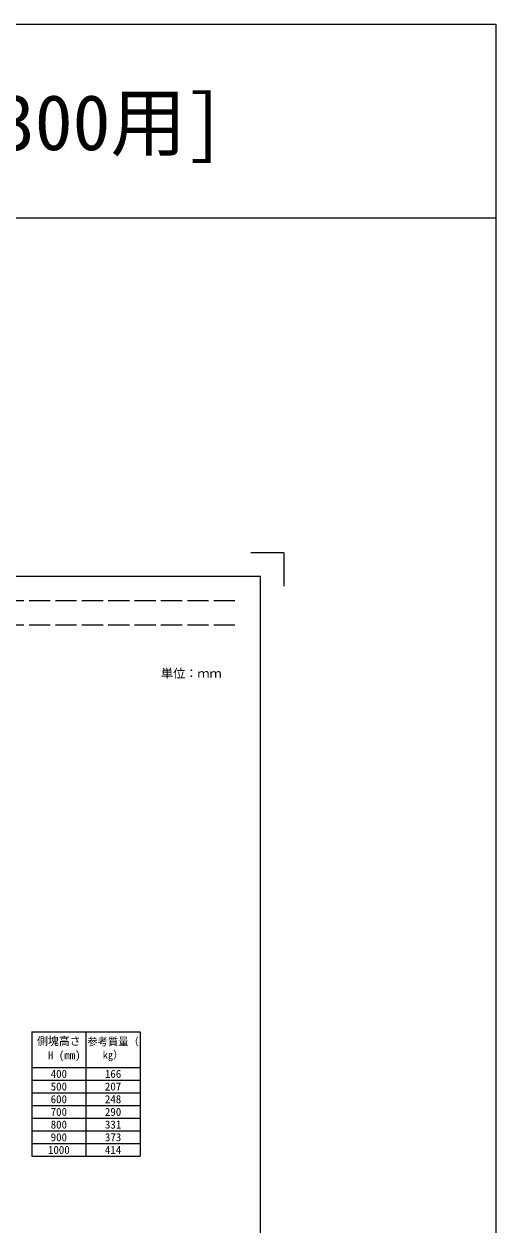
# Model space of a CAD drawing. Units: millimetres at full size; details may follow other scales. Extents: x 26939 to 38479, y -4931 to 4101.
# Drawn here: x 36465 to 38479, y -1028 to 4101 of the extents above; entities that cross this region are included whole.
import ezdxf
from ezdxf.enums import TextEntityAlignment as Align

# ---------------------------------------------------------------- set-up
doc = ezdxf.new("R2010")
doc.units = ezdxf.units.MM
doc.header["$LTSCALE"] = 15
doc.linetypes.add('DASHED', pattern=[7.5, 6, -1.5])
for name, color, linetype, lineweight in [('0_2', 7, 'Continuous', 13), ('Defpoints_7', 1, 'Continuous', 13), ('枠', 5, 'Continuous', 5)]:
    doc.layers.add(name, color=color, linetype=linetype, lineweight=lineweight)
doc.styles.add('ＭＳ ゴシック', font='')
doc.styles.get('ＭＳ ゴシック').set_extended_font_data('MS Gothic')

msp = doc.modelspace()

# ---------------------------------------------------------------- linework, layer by layer
at = {"layer": '0_2', "linetype": 'DASHED', "lineweight": 9}
for p, q in [((37364.25, 1637.29), (33824.25, 1637.29)), ((37364.25, 1533.29), (33824.25, 1533.29))]:
    msp.add_line(p, q, dxfattribs=at)
at = {"layer": '0_2'}
for p, q in [((36497.42, -202.59), (36960.47, -202.59)), ((36497.42, -202.59), (36497.42, -734.68)), ((36728.95, -202.59), (36728.95, -734.68)), ((36960.47, -202.59), (36960.47, -355.64)), ((36497.42, -355.64), (36960.47, -355.64)), ((36960.47, -355.64), (36960.47, -734.68)), ((36497.42, -409.79), (36960.47, -409.79)), ((36497.42, -463.94), (36960.47, -463.94)), ((36497.42, -518.08), (36960.47, -518.08)), ((36497.42, -572.23), (36960.47, -572.23)), ((36497.42, -626.38), (36960.47, -626.38)), ((36497.42, -680.53), (36960.47, -680.53)), ((36497.42, -734.68), (36960.47, -734.68))]:
    msp.add_line(p, q, dxfattribs=at)
at = {"layer": 'Defpoints_7'}
for q in [(37432.83, 1841.99), (37574.25, 1700.56)]:
    msp.add_line((37574.25, 1841.99), q, dxfattribs=at)
at = {"layer": '枠', "color": 1, "lineweight": 9}
for p, q in [((26939, 4101.1), (38479.33, 4101.1)), ((38479.33, 4101.1), (38479.33, -4930.57)), ((26939, 3273.49), (38479.33, 3273.49))]:
    msp.add_line(p, q, dxfattribs=at)
at = {"layer": '枠', "lineweight": 20}
for p, q in [((37474.25, 1741.99), (33714.25, 1741.99)), ((37474.25, -3758.01), (37474.25, 1741.99))]:
    msp.add_line(p, q, dxfattribs=at)

# ---------------------------------------------------------------- texts
at = {"layer": '0_2', "style": 'ＭＳ ゴシック'}
msp.add_text('Ｌ形外渠桝 300×400×1000（底無し）[Ｌ形縁塊250用・300用]', height=237.4, dxfattribs=at).set_placement((32709.17, 3491.12), align=Align.BOTTOM_CENTER)
for s, height, p in [('単位：ｍｍ', 37.98, (37178.91, 1327.85)), ('400', 34.18, (36613.19, -382.71)), ('166', 34.18, (36844.71, -382.71)), ('500', 34.18, (36613.19, -436.86)), ('207', 34.18, (36844.71, -436.86)), ('600', 34.18, (36613.19, -491.01)), ('248', 34.18, (36844.71, -491.01)), ('700', 34.18, (36613.19, -545.16)), ('290', 34.18, (36844.71, -545.16)), ('800', 34.18, (36613.19, -599.31)), ('331', 34.18, (36844.71, -599.31)), ('900', 34.18, (36613.19, -653.46)), ('373', 34.18, (36844.71, -653.46)), ('1000', 34.18, (36613.19, -707.6)), ('414', 34.18, (36844.71, -707.6))]:
    msp.add_text(s, height=height, dxfattribs=at).set_placement(p, align=Align.MIDDLE_CENTER)
for s, height, p in [('側塊高さ', 34.18, (36519.95, -225.81)), ('参考質量（', 32.28, (36734.64, -228.77)), ('\u3000H (mm)', 34.18, (36519.95, -285.81)), ('kg）', 32.28, (36800.68, -285.43))]:
    msp.add_text(s, height=height, dxfattribs=at).set_placement(p, align=Align.TOP_LEFT)

doc.saveas('drawing.dxf')
